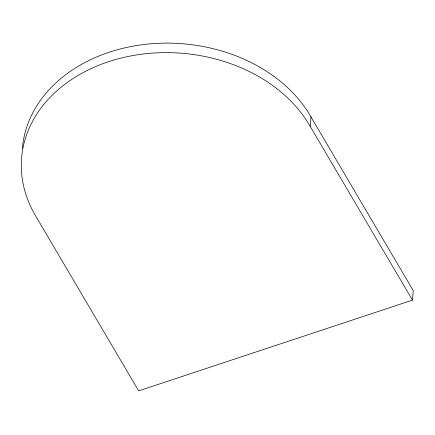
<?xml version="1.0" encoding="UTF-8"?>
<svg xmlns="http://www.w3.org/2000/svg" width="435" height="435" viewBox="0 0 435 435"><rect width="100%" height="100%" fill="white"/><g stroke="black" fill="none" stroke-linecap="round" stroke-linejoin="round"><path stroke-width="0.65" d="M310.209 126.433A151.309 117.423 4.6 0 0 108.484 61.721A151.309 117.423 4.6 0 0 36.388 217.174L138.662 390.869L412.483 300.128L310.209 126.433L310.976 116.923A151.309 117.423 4.6 0 0 146.361 44.223A151.309 117.423 4.6 0 0 22.392 148.204M412.483 300.128L413.25 290.618L310.976 116.923"/></g></svg>
